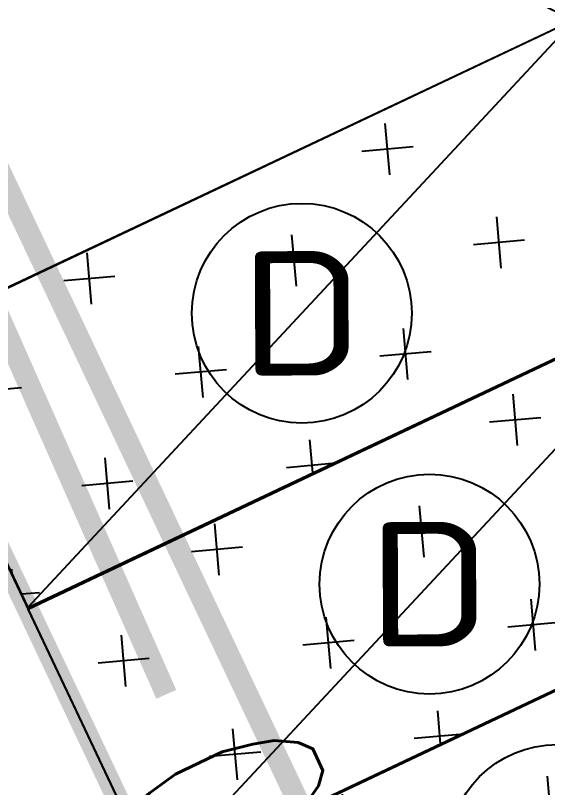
# Model space of a CAD drawing. Extents: x -809667 to 586099, y 3084146 to 3634412.
# Drawn here: x 381285.95 to 381290.23, y 3084296.4 to 3084302.6 of the extents above; entities that cross this region are included whole.
import ezdxf
from ezdxf.enums import TextEntityAlignment as Align

# ---------------------------------------------------------------- set-up
doc = ezdxf.new("R2010")
doc.units = 0
doc.header["$LTSCALE"] = 0.5
for name, color, linetype in [('DIM-照明', 3, 'CONTINUOUS'), ('WIRE-动力', 2, 'CONTINUOUS'), ('WIRE-照明', 1, 'CONTINUOUS'), ('WIRE-通讯', 4, 'CONTINUOUS'), ('文字', 7, 'CONTINUOUS')]:
    doc.layers.add(name, color=color, linetype=linetype)
doc.styles.add('_TEL_DIM', font='SIMPLEX', dxfattribs={"width": 0.8, "height": 3.5, "bigfont": 'HZTXT'})
doc.styles.add('zx', font='GBENOR', dxfattribs={"width": 1.2, "bigfont": 'GBCBIG'})

# ---------------------------------------------------------------- blocks, each defined once
blk = doc.blocks.new('123213')
at = {"layer": '文字', "linetype": 'Continuous'}
h = blk.add_hatch(dxfattribs=at)
h.set_pattern_fill('CROSS', color=8, scale=0.5200298169371408, angle=95.03494910525421)
h.set_pattern_definition([(95.03494910525414, (381885.7317007091, 3087160.027476753), (-0.8948146622980129, 0.7499090096577075), [0.4127736671938554, -1.238321001581566]), (185.0349491052542, (381885.9191779615, 3087160.251180418), (-0.7499090096577075, -0.8948146622980129), [0.4127736671938553, -1.238321001581566])])
h.paths.add_polyline_path([(381879.9012123861, 3087159.513791254), (381885.3270816387, 3087162.077454294), (381884.3019513099, 3087164.238648989), (381878.8778916366, 3087161.675997144)])
h = blk.add_hatch(dxfattribs=at)
h.set_pattern_fill('CROSS', color=8, scale=0.5200298169371408, angle=95.03494910525421)
h.set_pattern_definition([(95.03494910525414, (381886.7572083869, 3087157.85315947), (-0.8948146622980129, 0.7499090096577075), [0.4127736671938554, -1.238321001581566]), (185.0349491052542, (381886.9446856393, 3087158.076863135), (-0.7499090096577075, -0.8948146622980129), [0.4127736671938553, -1.238321001581566])])
h.paths.add_polyline_path([(381880.9267200639, 3087157.339473971), (381886.3525893165, 3087159.903137011), (381885.3274589877, 3087162.064331706), (381879.9033993144, 3087159.501679861)])
h = blk.add_hatch(dxfattribs=at)
h.set_pattern_fill('CROSS', color=8, scale=0.5200298169371408, angle=95.03494910525421)
h.set_pattern_definition([(95.03494910525414, (381887.7838927904, 3087155.683846412), (-0.8948146622980129, 0.7499090096577075), [0.4127736671938554, -1.238321001581566]), (185.0349491052542, (381887.9713700428, 3087155.907550077), (-0.7499090096577075, -0.8948146622980129), [0.4127736671938553, -1.238321001581566])])
h.paths.add_polyline_path([(381881.9534044674, 3087155.170160913), (381887.37927372, 3087157.733823953), (381886.3541433912, 3087159.895018648), (381880.9300837179, 3087157.332366803)])
at = {"layer": '文字', "color": 8, "linetype": 'Continuous', "flags": 128}
blk.add_lwpolyline([(381892.7081049404, 3087190.861407393, 0.3935278933651392), (381888.8755051758, 3087192.286810053), (381871.3203506682, 3087184.985317601, 0.428398789829093), (381869.7599369795, 3087180.931696943), (381890.3836150268, 3087137.355293183, 0.4674018903791401), (381903.7490829605, 3087133.88133008), (381907.5651107691, 3087136.606592307, 0.3483465174933295), (381910.6581481613, 3087147.353777378), (381893.0252193438, 3087190.229165131)], format="xyb", dxfattribs=at)
at = {"layer": '文字', "color": 8, "linetype": 'Continuous'}
for points in [[(381879.9012123861, 3087159.513791254), (381885.3270816387, 3087162.077454294), (381884.3019513099, 3087164.238648989), (381878.8778916366, 3087161.675997144)], [(381880.9267200639, 3087157.339473971), (381886.3525893165, 3087159.903137011), (381885.3274589877, 3087162.064331706), (381879.9033993144, 3087159.501679861)], [(381881.9534044674, 3087155.170160913), (381887.37927372, 3087157.733823953), (381886.3541433912, 3087159.895018648), (381880.9300837179, 3087157.332366803)]]:
    blk.add_lwpolyline(points, close=True, dxfattribs=at)
at = {"layer": '文字', "color": 8, "linetype": 'Continuous', "flags": 128}
for points in [[(381879.9053536886, 3087159.502624453), (381885.3286363292, 3087162.069335461), (381884.3019519267, 3087164.238648518), (381878.8786692852, 3087161.671937511)], [(381880.9308613664, 3087157.32830717), (381886.354144007, 3087159.895018178), (381885.3274596045, 3087162.064331235), (381879.904176963, 3087159.497620228)], [(381881.9575457699, 3087155.158994112), (381887.3808284105, 3087157.72570512), (381886.354144008, 3087159.895018177), (381880.9308613664, 3087157.32830717)]]:
    blk.add_lwpolyline(points, close=True, dxfattribs=at)
at = {"layer": '文字', "color": 8, "linetype": 'Continuous'}
for points in [[(381879.9012123861, 3087159.513791254), (381884.3028863121, 3087164.23909074)], [(381880.9267200639, 3087157.339473971), (381885.3283939899, 3087162.064773457)]]:
    blk.add_lwpolyline(points, dxfattribs=at)
for centre in [(381882.1020493491, 3087161.876440997), (381883.1275570269, 3087159.702123714), (381884.1542414303, 3087157.532810656)]:
    blk.add_circle(centre, 0.8823313959797435, dxfattribs=at)
blk.add_open_spline([(381879.6989450383, 3087172.837606708), (381879.7291040655, 3087172.123590133), (381880.176215505, 3087168.526347405), (381882.7685924242, 3087164.135240546), (381885.5589212906, 3087163.928746711), (381886.1418449125, 3087163.728333791)], degree=3, knots=[6.208640973147585, 6.208640973147585, 6.208640973147585, 6.208640973147585, 8.300034195953438, 16.52630427416807, 17.28581345565724, 17.28581345565724, 17.28581345565724, 17.28581345565724], dxfattribs=at)
at = {"layer": '文字', "color": 8, "linetype": 'Continuous', "style": 'zx', "width": 1.697422152035002}
for p, p2 in [((381881.6049927798, 3087161.375262056), (381882.6032282886, 3087161.379384426)), ((381882.6305004576, 3087159.200944773), (381883.6287359665, 3087159.205067143))]:
    blk.add_text('D', height=0.9982440213617114, rotation=0.2366105527089202, dxfattribs=at).set_placement(p, p2, align=Align.FIT)

msp = doc.modelspace()

# ---------------------------------------------------------------- linework, layer by layer
at = {"layer": 'WIRE-动力', "linetype": 'Continuous', "const_width": 0.175}
msp.add_lwpolyline([(381294.001548565, 3084307.456939967), (381284.9610275936, 3084303.178275886), (381315.7051392106, 3084238.218096585)], dxfattribs=at)
at = {"layer": 'WIRE-照明', "linetype": 'Continuous', "const_width": 0.175}
msp.add_lwpolyline([(381276.7738371074, 3084320.596548201), (381287.1645067106, 3084297.147772104)], dxfattribs=at)
at = {"layer": 'WIRE-通讯', "linetype": 'Continuous', "const_width": 0.175}
msp.add_lwpolyline([(381284.9785623043, 3084300.10139716), (381298.3665579194, 3084271.813489376)], dxfattribs=at)

# ---------------------------------------------------------------- block references
at = {"layer": '文字', "color": 8}
msp.add_blockref('123213', (-593.8496636126656, -2861.669633126352), dxfattribs=at)

# ---------------------------------------------------------------- texts
at = {"layer": 'DIM-照明', "linetype": 'Continuous', "style": '_TEL_DIM', "width": 0.6400000000000001}
msp.add_text('G', height=1.75, rotation=295.327083216408, dxfattribs=at).set_placement((381286.5732444038, 3084296.35164921))

doc.saveas('drawing.dxf')
